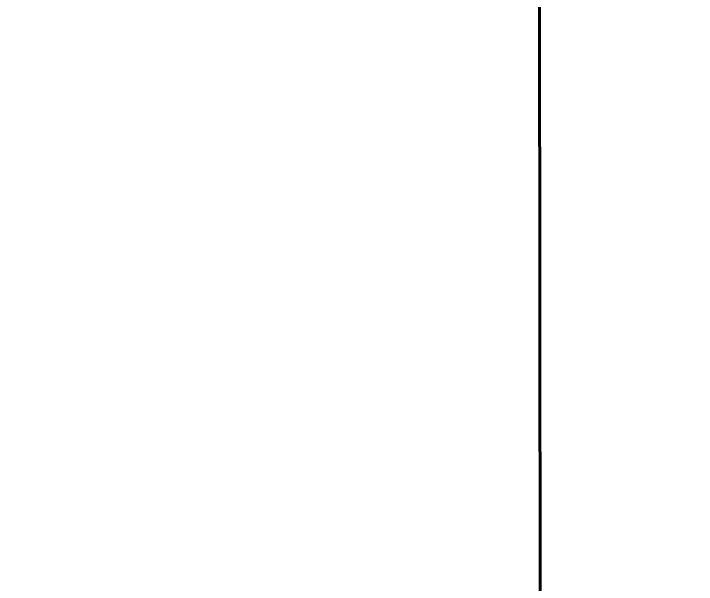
# Model space of a CAD drawing. Header units: inches. Extents: x -4169 to -1846, y 9706 to 12377.
# Drawn here: x -3831.69943 to -3831.67652, y 10428.36281 to 10428.38197 of the extents above; entities that cross this region are included whole.
import ezdxf

# ---------------------------------------------------------------- set-up
doc = ezdxf.new("R2010")
doc.units = ezdxf.units.IN
doc.header["$MEASUREMENT"] = 0
doc.linetypes.add('Aligning Line 1_8_', pattern=[0.25, 0.125, -0.125])
doc.linetypes.add('Double Dash 3_8_', pattern=[1, 0.375, -0.125, 0.125, -0.125, 0.125, -0.125])
for name, color, linetype, lineweight in [('0-1', 7, 'Continuous', 5), ('0-3', 147, 'Aligning Line 1_8_', 9), ('C-PROP-LINE-1', 50, 'Double Dash 3_8_', 60)]:
    doc.layers.add(name, color=color, linetype=linetype, lineweight=lineweight)

# ---------------------------------------------------------------- blocks, each defined once
blk = doc.blocks.new('Family - ___-1878392-ENLARGED RCP - 3RD FLOOR PLAN')
at = {"layer": 'C-PROP-LINE-1'}
blk.add_line((-3833.410456, 12088.689512), (-3830.994291, 9768.080861), dxfattribs=at)
blk = doc.blocks.new('CTR - 1st Phase - Shell_rvt-1-ENLARGED RCP - 3RD FLOOR PLAN')
at = {"layer": '0-3'}
blk.add_blockref('Family - ___-1878392-ENLARGED RCP - 3RD FLOOR PLAN', (0, 0), dxfattribs=at)

msp = doc.modelspace()

# ---------------------------------------------------------------- block references
at = {"layer": '0-1'}
msp.add_blockref('CTR - 1st Phase - Shell_rvt-1-ENLARGED RCP - 3RD FLOOR PLAN', (0, 0), dxfattribs=at)

doc.saveas('drawing.dxf')
